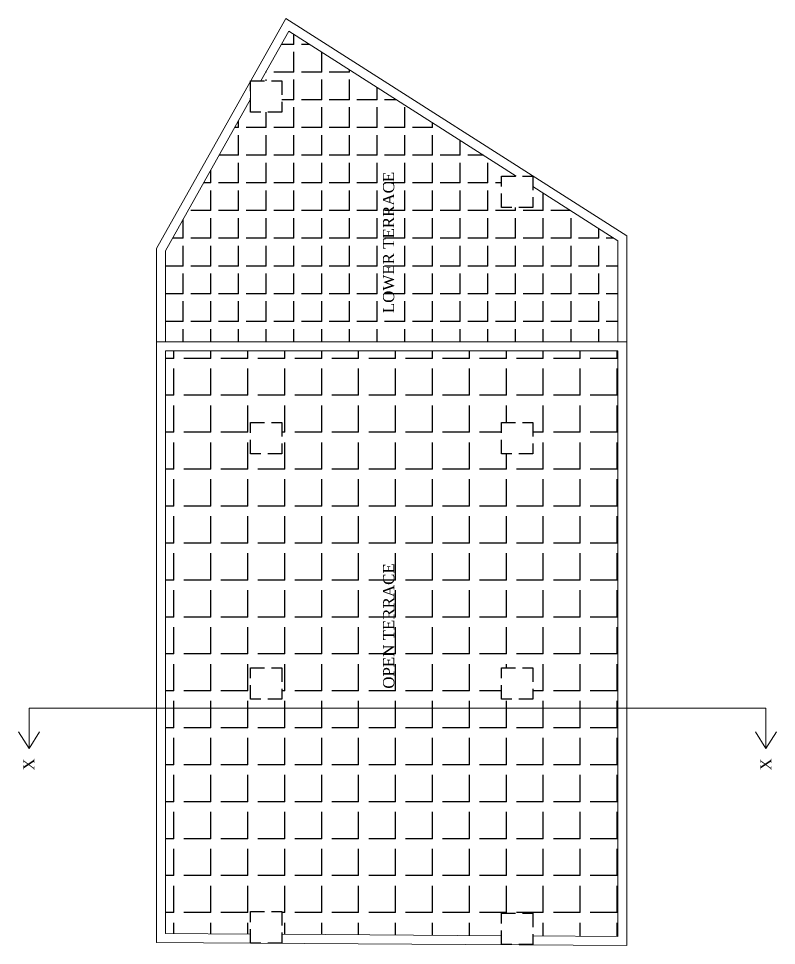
# Model space of a CAD drawing. Header units: inches. Extents: x 4069 to 291496, y -47643 to 12535.
# Drawn here: x 31928.2 to 32266.7, y 4313.5 to 4727.5 of the extents above; entities that cross this region are included whole.
import ezdxf

# ---------------------------------------------------------------- set-up
doc = ezdxf.new("R2010")
doc.units = ezdxf.units.IN
doc.header["$LTSCALE"] = 5
doc.header["$MEASUREMENT"] = 0
doc.linetypes.add('HIDDEN', pattern=[0.375, 0.25, -0.125])
doc.layers.add('A-WALL', color=7, linetype='Continuous', lineweight=9)
doc.layers.add('TEXT', color=6, linetype='Continuous')
doc.layers.add('WALL', color=7, linetype='Continuous')
doc.styles.add('ordinary', font='times.ttf')
pattern_1 = [(90, (33647.556, -23424.785), (-16.5, 5e-15), [12, -4.5]), (180, (33647.556, -23424.785), (-6e-15, -16.5), [12, -4.5])]

msp = doc.modelspace()

# ---------------------------------------------------------------- hatches: boundary and pattern name
at = {"layer": 'WALL', "linetype": 'ByBlock', "ltscale": 5, "true_color": 0xf8991e}
h = msp.add_hatch(dxfattribs=at)
h.set_pattern_fill('ANGLE', color=30, scale=45, angle=90)
h.set_pattern_definition([(90, (33647.556, -23424.785), (-12.375, 4e-15), [9, -3.375]), (180, (33647.556, -23424.785), (-5e-15, -12.375), [9, -3.375])])
h.paths.add_polyline_path([(32195.83512, 4583.15692), (32195.83512, 4628.18977), (32157.83512, 4652.41332), (32157.83512, 4643.15692), (32143.83512, 4643.15692), (32143.83512, 4657.15692), (32150.39373, 4657.15692), (32048.91225, 4721.84748), (32036.42284, 4699.61054), (32045.83512, 4699.61054), (32045.83512, 4685.61054), (32031.83512, 4685.61054), (32031.83512, 4691.44227), (31993.83512, 4623.78468), (31993.83512, 4583.15692)])
h.paths.add_polyline_path([(32098.79007, 4595.38399), (32098.79051, 4659.60714), (32088.11459, 4659.60721), (32088.11415, 4595.38406)], flags=24)
h = msp.add_hatch(dxfattribs=at)
h.set_pattern_fill('ANGLE', color=30, scale=60, angle=90)
h.set_pattern_definition(pattern_1)
h.paths.add_polyline_path([(31993.83512, 4579.15692), (31993.83512, 4419.48056), (32195.83512, 4419.48056), (32195.83512, 4579.15692)])
h.paths.add_polyline_path([(32045.83512, 4437.5358), (32045.83512, 4423.5358), (32031.83512, 4423.5358), (32031.83512, 4437.5358)], flags=16)
h.paths.add_polyline_path([(32143.83512, 4437.5358), (32157.83512, 4437.5358), (32157.83512, 4423.5358), (32143.83512, 4423.5358)], flags=16)
h.paths.add_polyline_path([(32045.83512, 4533.15692), (32031.83512, 4533.15692), (32031.83512, 4547.15692), (32045.83512, 4547.15692)], flags=16)
h.paths.add_polyline_path([(32143.83512, 4533.15692), (32143.83512, 4547.15692), (32157.83512, 4547.15692), (32157.83512, 4533.15692)], flags=16)
h.paths.add_polyline_path([(32098.79009, 4427.53504), (32098.79048, 4484.79351), (32088.11456, 4484.79359), (32088.11418, 4427.53511)], flags=24)
h = msp.add_hatch(dxfattribs=at)
h.set_pattern_fill('ANGLE', color=30, scale=60, angle=90)
h.set_pattern_definition(pattern_1)
h.paths.add_polyline_path([(31993.83512, 4419.48056), (31993.83512, 4318.89416), (32031.83512, 4318.64605), (32031.83512, 4328.64596), (32045.83512, 4328.64596), (32045.83512, 4318.55464), (32143.83512, 4317.91477), (32143.83512, 4327.91469), (32157.83512, 4327.91469), (32157.83512, 4317.82336), (32195.83512, 4317.57525), (32195.83512, 4419.48056)])

# ---------------------------------------------------------------- linework, layer by layer
at = {"layer": 'A-WALL', "ltscale": 5}
for p, q in [((31989.83512, 4624.8311), (32047.49588, 4727.49396)), ((32199.83512, 4630.38352), (32047.49588, 4727.49396)), ((32036.42284, 4699.61054), (32048.91225, 4721.84748)), ((32150.39373, 4657.15692), (32048.91225, 4721.84748)), ((32031.83512, 4699.61054), (32031.83512, 4685.61054)), ((31993.83512, 4623.78468), (32031.83512, 4691.44227)), ((32034.29438, 4685.61054), (32034.31554, 4685.64823)), ((32195.83512, 4628.18977), (32157.83512, 4652.41332)), ((32195.83512, 4628.18977), (32157.83512, 4652.41332)), ((32195.83512, 4583.15692), (32195.83512, 4628.18977)), ((32199.83512, 4313.54905), (32199.83512, 4630.38352)), ((31989.83512, 4314.92019), (31989.83512, 4624.8311)), ((31993.83512, 4583.15692), (31993.83512, 4623.78468)), ((32199.83512, 4583.15692), (31989.83512, 4583.15692)), ((31993.83512, 4318.89416), (31993.83512, 4579.15692)), ((32195.83512, 4579.15692), (31993.83512, 4579.15692)), ((32195.83512, 4317.57525), (32195.83512, 4579.15692)), ((32262.039, 4419.48056), (31932.83512, 4419.48056)), ((31932.83512, 4419.48056), (31932.83512, 4401.48056)), ((32262.039, 4419.48056), (32262.039, 4401.48056)), ((31932.83512, 4401.48056), (31928.15591, 4408.90972)), ((31932.83512, 4401.48056), (31937.51432, 4408.90972)), ((32262.039, 4401.48056), (32257.35979, 4408.90972)), ((32262.039, 4401.48056), (32266.71821, 4408.90972)), ((32031.83512, 4318.64605), (31993.83512, 4318.89416)), ((32143.83512, 4317.91477), (32045.83512, 4318.55464)), ((32157.83512, 4317.82336), (32195.83512, 4317.57525)), ((32195.83512, 4317.57525), (32157.83512, 4317.82336)), ((32031.83512, 4314.64596), (31989.83512, 4314.92019)), ((32031.83512, 4314.64596), (32199.83512, 4313.54905))]:
    msp.add_line(p, q, dxfattribs=at)
at = {"layer": 'WALL', "color": 2, "linetype": 'HIDDEN', "ltscale": 5, "elevation": -58.16904}
for points in [[(32031.83512, 4685.61054), (32031.83512, 4699.61054), (32045.83512, 4699.61054), (32045.83512, 4685.61054)], [(32143.83512, 4643.15692), (32143.83512, 4657.15692), (32157.83512, 4657.15692), (32157.83512, 4643.15692)], [(32031.83512, 4533.15692), (32031.83512, 4547.15692), (32045.83512, 4547.15692), (32045.83512, 4533.15692)], [(32143.83512, 4533.15692), (32143.83512, 4547.15692), (32157.83512, 4547.15692), (32157.83512, 4533.15692)], [(32031.83512, 4423.5358), (32031.83512, 4437.5358), (32045.83512, 4437.5358), (32045.83512, 4423.5358)], [(32143.83512, 4423.5358), (32143.83512, 4437.5358), (32157.83512, 4437.5358), (32157.83512, 4423.5358)], [(32031.83512, 4314.64596), (32031.83512, 4328.64596), (32045.83512, 4328.64596), (32045.83512, 4314.64596)], [(32143.83512, 4313.91469), (32143.83512, 4327.91469), (32157.83512, 4327.91469), (32157.83512, 4313.91469)]]:
    msp.add_lwpolyline(points, close=True, dxfattribs=at)

# ---------------------------------------------------------------- texts
at = {"layer": 'TEXT', "style": 'ordinary'}
for p in [(31935.24997, 4391.69886, -58.16904), (32264.45386, 4391.69886, -58.16904)]:
    msp.add_text('X', height=5, rotation=90, dxfattribs=at).set_placement(p)
at = {"layer": 'TEXT', "char_height": 5, "attachment_point": 8, "rotation": 89.9996119, "style": 'ordinary'}
for s, insert in [('LOWER TERRACE', (32096.05507, 4627.48477)), ('OPEN TERRACE', (32096.05507, 4456.20936))]:
    msp.add_mtext_dynamic_manual_height_columns(s, width=101.5687276, gutter_width=1720.71691, heights=[0], dxfattribs=dict(at, insert=insert))

doc.saveas('drawing.dxf')
